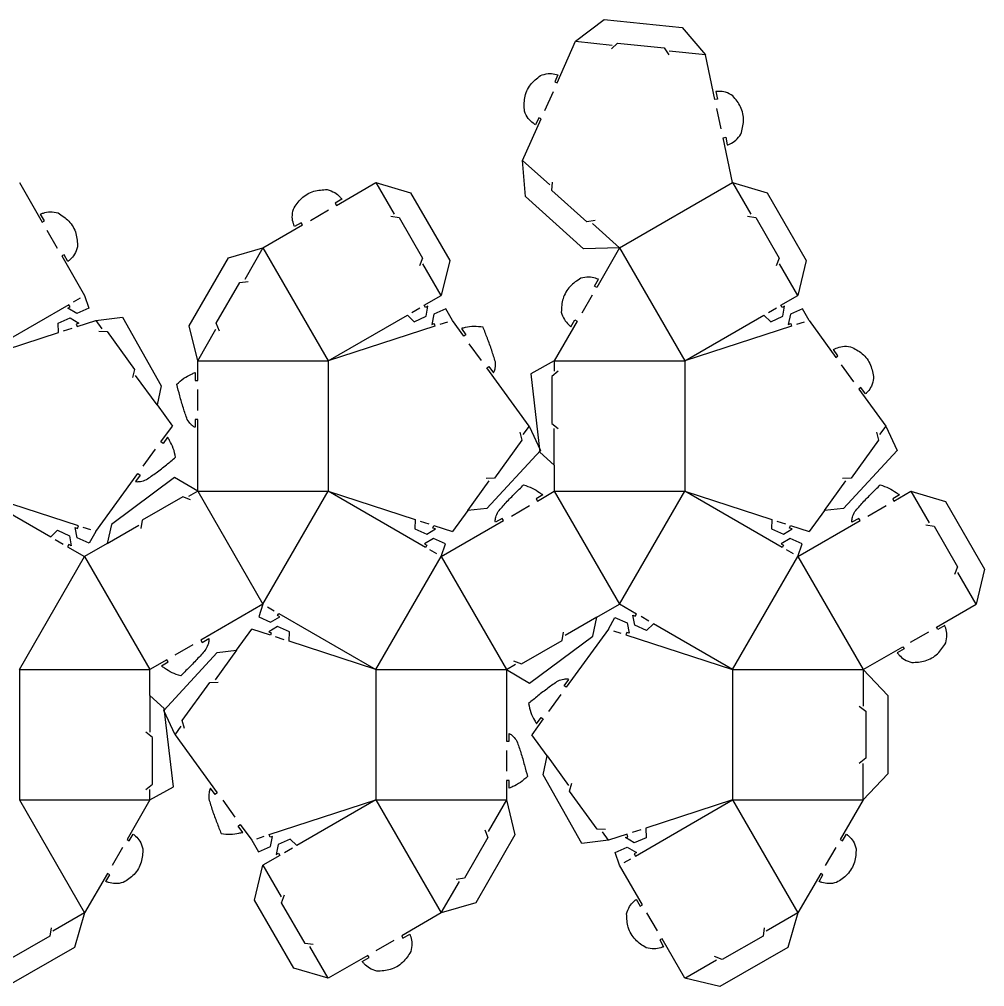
# Model space of a CAD drawing. Extents: x 19 to 264, y 180 to 325.
# Drawn here: x 138.5 to 263.7, y 199.3 to 324.8 of the extents above; entities that cross this region are included whole.
import ezdxf

# ---------------------------------------------------------------- set-up
doc = ezdxf.new("R2010")
doc.units = 0
doc.layers.get('0').update_dxf_attribs({"linetype": 'CONTINUOUS'})

msp = doc.modelspace()

# ---------------------------------------------------------------- linework, layer by layer
at = {"color": 5}
for points in [[(210.616255, 321.962233), (214.320614, 324.807893), (224.424793, 323.745901), (227.456557, 320.192246)], [(208.309546, 317.613936), (207.896305, 316.685783), (208.205691, 316.548036), (210.616261, 321.962264)], [(215.278439, 320.961428), (216.040552, 321.732643), (222.103061, 321.095448), (222.688173, 320.182633)], [(228.808613, 315.459222), (229.019854, 314.465416), (228.688584, 314.395003), (227.456351, 320.192203)], [(203.728918, 306.493041), (206.139488, 311.907269), (205.830102, 312.045016), (205.416864, 311.116863)], [(230.977017, 303.628776), (229.744784, 309.425975), (230.076053, 309.496389), (230.287294, 308.502583)], [(216.313044, 295.162479), (211.643558, 295.03766), (204.093391, 301.835859), (203.729435, 306.492812)], [(138.451771, 303.628799), (141.415107, 298.496149), (141.708401, 298.665483), (141.200401, 299.545365)], [(180.292612, 301.466734), (179.412731, 300.958734), (179.582064, 300.665439), (184.714713, 303.628776)], [(184.714879, 303.628872), (189.194533, 302.304591), (194.274564, 293.505719), (193.181597, 288.964085)], [(213.129543, 298.71248), (212.059681, 298.536513), (207.529582, 302.615433), (207.592755, 303.697827)], [(230.977056, 303.628799), (235.456688, 302.304525), (240.536693, 293.505697), (239.443731, 288.964085)], [(186.645618, 299.26873), (187.717526, 299.105475), (190.765543, 293.826151), (190.370974, 292.816224)], [(232.907784, 299.268679), (233.979686, 299.105424), (237.027689, 293.826127), (236.633123, 292.816205)], [(170.05, 295.1621), (175.182649, 298.125436), (175.013315, 298.418731), (174.133434, 297.91073)], [(161.583347, 280.497348), (160.490388, 285.038959), (165.570394, 293.837787), (170.050023, 295.162061)], [(216.312665, 295.16206), (213.349329, 290.029411), (213.056035, 290.198744), (213.564035, 291.078627)], [(144.756406, 293.386186), (144.248403, 294.266069), (143.95511, 294.096735), (146.918446, 288.964085)], [(164.393959, 284.349467), (163.99939, 285.35939), (167.047393, 290.638687), (168.119295, 290.801941)], [(146.918468, 288.964047), (147.471841, 287.328242), (145.920706, 286.628221), (144.741448, 287.316084), (145.034742, 287.485418), (144.865409, 287.778712), (132.253756, 280.497371)], [(178.516737, 280.497371), (188.782125, 286.424095), (189.668094, 285.566891), (191.219246, 286.266918), (191.444482, 287.570146), (191.151185, 287.400811), (190.981852, 287.694108), (193.181577, 288.96412)], [(224.779383, 280.497371), (235.044505, 286.423941), (235.930451, 285.56676), (237.481562, 286.266768), (237.706792, 287.569962), (237.413504, 287.400631), (237.244173, 287.693921), (239.443841, 288.9639)], [(194.620941, 285.730139), (193.775595, 287.235913), (192.217494, 286.551612), (191.939607, 285.21501), (192.261693, 285.319662), (192.366344, 284.997577), (178.516681, 280.497548)], [(240.884769, 285.730138), (240.039367, 287.236012), (238.481164, 286.551665), (238.203257, 285.214974), (238.525363, 285.319633), (238.630023, 284.997526), (224.779436, 280.497198)], [(132.25373, 280.497447), (143.526928, 284.16033), (143.482729, 285.392304), (145.040858, 286.076618), (146.16005, 285.371979), (145.837958, 285.267325), (145.942612, 284.945234), (148.358296, 285.730137)], [(148.358327, 285.730159), (151.819565, 286.151797), (156.832562, 277.235365), (156.320944, 274.770554), (158.311599, 272.030653)], [(195.790871, 284.696343), (196.38807, 283.874368), (196.11408, 283.675301), (194.621079, 285.730239)], [(210.00803, 284.919447), (210.516033, 285.79933), (210.809326, 285.629996), (207.84599, 280.497347)], [(240.884908, 285.730239), (244.368574, 280.935384), (244.642567, 281.13445), (244.045365, 281.956426)], [(148.743602, 284.3356), (149.826709, 284.285283), (153.409887, 279.353461), (153.123042, 278.307817)], [(161.244638, 278.973362), (161.244638, 277.957356), (161.583308, 277.957356), (161.583308, 280.497371)], [(207.845951, 280.497371), (204.797934, 278.804028), (205.983273, 268.643968), (207.845951, 266.950626), (207.845951, 263.56394)], [(204.574411, 272.030653), (199.100079, 279.565425), (199.374071, 279.764492), (199.971271, 278.942517)], [(208.353954, 279.142697), (207.507281, 278.465359), (207.507281, 272.369324), (208.353954, 271.691987)], [(248.225764, 276.2026), (247.628565, 277.024575), (247.354573, 276.825508), (250.838239, 272.030653)], [(161.583308, 263.56394), (161.583308, 272.877327), (161.244638, 272.877327), (161.244638, 271.861321)], [(157.689764, 270.598654), (157.092568, 269.776684), (156.818578, 269.97575), (158.311568, 272.030675)], [(204.574273, 272.030756), (206.044865, 268.869197), (199.113896, 261.346178), (196.611607, 261.071088), (194.620941, 258.33117)], [(203.367019, 271.233389), (203.653864, 270.187739), (200.070666, 265.255887), (198.987554, 265.20557)], [(250.838101, 272.030756), (252.308693, 268.869197), (245.377724, 261.346178), (242.875435, 261.071088), (240.884769, 258.33117)], [(249.630847, 271.233389), (249.917692, 270.187739), (246.334494, 265.255887), (245.251382, 265.20557)], [(161.583305, 263.563937), (158.592808, 265.356934), (150.386576, 259.250345), (149.851435, 256.790538), (146.918466, 255.097188)], [(148.358296, 258.33117), (153.832597, 265.865899), (154.106586, 265.666834), (153.50939, 264.844862)], [(132.253733, 263.5639), (142.519033, 257.637228), (143.404994, 258.494424), (144.956132, 257.794403), (145.181368, 256.491185), (144.888074, 256.660519), (144.718741, 256.367225), (146.918446, 255.097225)], [(148.358321, 258.331249), (147.512961, 256.825447), (145.954832, 257.509762), (145.676936, 258.846389), (145.999028, 258.741735), (146.103681, 259.063824), (132.253756, 263.56394)], [(160.664121, 262.446653), (159.654189, 262.841225), (154.374847, 259.793194), (154.21159, 258.721283)], [(178.516737, 263.56394), (189.78972, 259.901127), (189.745521, 258.669176), (191.303622, 257.984875), (192.422791, 258.689499), (192.100705, 258.794153), (192.205359, 259.116236), (194.620998, 258.331348)], [(193.181597, 255.097225), (193.734975, 256.733044), (192.183825, 257.433068), (191.004557, 256.745199), (191.297854, 256.575866), (191.12852, 256.28257), (178.516757, 263.563973)], [(206.356816, 263.095239), (205.476949, 262.587247), (205.64628, 262.293959), (207.845948, 263.563937)], [(239.443734, 255.097225), (239.997099, 256.732999), (238.445988, 257.433009), (237.266751, 256.745157), (237.560042, 256.575827), (237.390711, 256.282538), (224.779276, 263.563753)], [(224.779383, 263.56394), (236.053114, 259.900881), (236.008915, 258.668849), (237.56712, 257.984502), (238.686363, 258.689174), (238.364257, 258.793834), (238.468913, 259.115942), (240.884716, 258.331)], [(252.620518, 263.095202), (251.740574, 262.587166), (251.909921, 262.293852), (254.109779, 263.56394)], [(254.109745, 263.56392), (258.589416, 262.239634), (263.669464, 253.44073), (262.576493, 248.89908)], [(193.181489, 255.097408), (201.246943, 259.753999), (201.077613, 260.04729), (200.197743, 259.539298)], [(239.44405, 255.096677), (247.510201, 259.753671), (247.340857, 260.046988), (246.460913, 259.538951)], [(256.040489, 259.203761), (257.1124, 259.040507), (260.160431, 253.761162), (259.765859, 252.751233)], [(170.050003, 248.899114), (161.98434, 244.242402), (162.153676, 243.949106), (163.033566, 244.457111)], [(170.050023, 248.899077), (169.49665, 247.263275), (171.047785, 246.563254), (172.227042, 247.251117), (171.933749, 247.42045), (172.103082, 247.713744), (184.714735, 240.432402)], [(201.648314, 240.432366), (204.638735, 238.639413), (212.844753, 244.745844), (213.37988, 247.205589), (216.312773, 248.898894)], [(230.977124, 240.432549), (220.712002, 246.35912), (219.826055, 245.501937), (218.274945, 246.201947), (218.049715, 247.505139), (218.343003, 247.335809), (218.512334, 247.6291), (216.312665, 248.899077)], [(258.492461, 246.150806), (257.612518, 245.642769), (257.443173, 245.936083), (262.576177, 248.899625)], [(214.873216, 245.664805), (215.718537, 247.170537), (217.276593, 246.486252), (217.554474, 245.14969), (217.232397, 245.254338), (217.127749, 244.932263), (230.977017, 240.432363)], [(158.656901, 231.965628), (157.186317, 235.127166), (164.117246, 242.650141), (166.619518, 242.925232), (168.610173, 245.665132)], [(184.714713, 240.432363), (173.441515, 244.095246), (173.485714, 245.327219), (171.927585, 246.011535), (170.808393, 245.306894), (171.130485, 245.20224), (171.025831, 244.880151), (168.610147, 245.665053)], [(202.567475, 241.549621), (203.577379, 241.155058), (208.856586, 244.20301), (209.019837, 245.274892)], [(214.873324, 245.665132), (209.398991, 238.130361), (209.124999, 238.329426), (209.722198, 239.151401)], [(247.910449, 240.432363), (253.043453, 243.395905), (253.2128, 243.102591), (252.332857, 242.594555)], [(156.874334, 240.901075), (157.754224, 241.40908), (157.584888, 241.702377), (155.385163, 240.432366)], [(155.385163, 223.498931), (158.43318, 225.192275), (157.247841, 235.352335), (155.385163, 237.045676), (155.385163, 240.432363)], [(201.648314, 240.432363), (201.648314, 231.118976), (201.986983, 231.118976), (201.986983, 232.134981)], [(247.910449, 240.432363), (251.127802, 237.045676), (251.127802, 226.885617), (247.910449, 223.498931)], [(159.864146, 232.762988), (159.577303, 233.808633), (163.160481, 238.740455), (164.243585, 238.790772)], [(247.402446, 235.691001), (248.249118, 235.013665), (248.249118, 228.917628), (247.402446, 228.240292)], [(205.541801, 233.397576), (206.139, 234.219551), (206.412993, 234.020486), (204.919992, 231.965546)], [(154.87716, 224.853606), (155.723833, 225.530942), (155.723833, 231.626979), (154.87716, 232.304315)], [(158.656872, 231.965648), (164.131128, 224.430981), (163.857141, 224.231918), (163.259948, 225.053882)], [(214.873106, 218.266172), (211.411874, 217.844535), (206.398887, 226.760948), (206.910505, 229.225753), (204.919854, 231.965648)], [(201.986983, 225.022939), (201.986983, 226.038945), (201.648314, 226.038945), (201.648314, 223.498931)], [(214.487831, 219.660728), (213.404727, 219.711046), (209.821554, 224.642856), (210.108399, 225.688498)], [(155.385124, 223.498956), (152.421788, 218.366307), (152.715081, 218.196974), (153.223081, 219.076856)], [(168.610173, 218.266333), (169.455533, 216.760534), (171.013656, 217.444846), (171.291549, 218.78147), (170.96946, 218.676817), (170.864807, 218.998906), (184.71469, 223.499007)], [(184.714713, 223.498931), (174.449413, 217.572258), (173.563452, 218.429455), (172.012314, 217.729434), (171.787078, 216.426216), (172.080372, 216.595549), (172.249705, 216.302255), (170.05, 215.032255)], [(201.648274, 223.498956), (202.741234, 218.957346), (197.661228, 210.158518), (193.181599, 208.834243)], [(230.977073, 223.498758), (219.704449, 219.836062), (219.748642, 218.60415), (218.190592, 217.919869), (217.071459, 218.624473), (217.393534, 218.729121), (217.288886, 219.051196), (214.873324, 218.266333)], [(216.312558, 215.032402), (215.759194, 216.668176), (217.310304, 217.368186), (218.489541, 216.680334), (218.19625, 216.511004), (218.365581, 216.217716), (230.977017, 223.498931)], [(247.910409, 223.498956), (244.947073, 218.366307), (245.240367, 218.196974), (245.748367, 219.076856)], [(167.440291, 219.300136), (166.843098, 220.122099), (167.117087, 220.321162), (168.610066, 218.266254)], [(198.837663, 219.646837), (199.232232, 218.636913), (196.184229, 213.357617), (195.112327, 213.194362)], [(178.516698, 200.367503), (174.037066, 201.691778), (168.957061, 210.490606), (170.050023, 215.032216)], [(218.474708, 210.610115), (218.982711, 209.730234), (219.276004, 209.899567), (216.312668, 215.032216)], [(149.667079, 212.917677), (150.175079, 213.797559), (149.881785, 213.966892), (146.918449, 208.834243)], [(242.192364, 212.917677), (242.700364, 213.797559), (242.40707, 213.966892), (239.443734, 208.834243)], [(176.58597, 204.727622), (175.514068, 204.890879), (172.466065, 210.170176), (172.860631, 211.180097)], [(146.918471, 208.834201), (145.594197, 204.35457), (136.795369, 199.274564), (132.253759, 200.367526)], [(193.18158, 208.834274), (188.048886, 205.870913), (188.218219, 205.577616), (189.098112, 206.085619)], [(239.443841, 208.834054), (238.11959, 204.354502), (229.320914, 199.274584), (224.779383, 200.367526)], [(142.558352, 206.903474), (142.395095, 205.831571), (137.115798, 202.783568), (136.105877, 203.178135)], [(235.083796, 206.903361), (234.920544, 205.831475), (229.641341, 202.783526), (228.631434, 203.178087)], [(224.779343, 200.367503), (221.816007, 205.500152), (221.522713, 205.330819), (222.030713, 204.450937)], [(182.938877, 202.529585), (183.818767, 203.037591), (183.649434, 203.330888), (178.51674, 200.367526)]]:
    msp.add_lwpolyline(points, dxfattribs=at)
at = {"color": 1}
for points in [[(210.616255, 321.962233), (215.33154, 321.466637)], [(227.456557, 320.192246), (222.741273, 320.687842)], [(206.621603, 312.990115), (207.723576, 315.46519)], [(229.498339, 310.585415), (228.935032, 313.235563)], [(203.729435, 306.492812), (207.252844, 303.320319)], [(184.714879, 303.628872), (187.08556, 299.522732)], [(216.312654, 295.162159), (230.976921, 303.628826)], [(230.977056, 303.628799), (233.347726, 299.522679)], [(176.209178, 298.718104), (178.555534, 300.072772)], [(216.313044, 295.162479), (212.789632, 298.334972)], [(142.007773, 297.469619), (143.362443, 295.123265)], [(170.050023, 295.162061), (167.679353, 291.055942)], [(170.049941, 295.162159), (178.516607, 280.497328)], [(216.312654, 295.162159), (224.779321, 280.497328)], [(193.181597, 288.964085), (190.810916, 293.070226)], [(239.443731, 288.964085), (237.073062, 293.070205)], [(212.756663, 289.002881), (211.401993, 286.656526)], [(146.331881, 288.62538), (145.451997, 288.117379)], [(189.368718, 286.762765), (190.395259, 287.355438)], [(235.631084, 286.762602), (236.657594, 287.355259)], [(148.358327, 285.730159), (149.154588, 284.634198)], [(193.976769, 285.520836), (193.010513, 285.20688)], [(240.240555, 285.52082), (239.274234, 285.206844)], [(144.171108, 284.369638), (145.298428, 284.735926)], [(161.583347, 280.497348), (163.954017, 284.603468)], [(198.403345, 280.524396), (196.810813, 282.71633)], [(161.583274, 280.497328), (178.516607, 280.497328)], [(178.516607, 280.497328), (178.516607, 263.563996)], [(207.845951, 280.497371), (207.845951, 279.142697)], [(207.845987, 280.497328), (224.779321, 280.497328)], [(224.779321, 280.497328), (224.779321, 263.563996)], [(245.065307, 279.976413), (246.657839, 277.784479)], [(156.320944, 274.770554), (153.534028, 278.606416)], [(161.583308, 274.062667), (161.583308, 276.772016)], [(204.574273, 272.030756), (203.778005, 270.934789)], [(207.845951, 266.950626), (207.845951, 271.691987)], [(250.838101, 272.030756), (250.041833, 270.934789)], [(154.529324, 266.824862), (156.121848, 269.016784)], [(196.611607, 261.071088), (199.39854, 264.90697)], [(242.875435, 261.071088), (245.662368, 264.90697)], [(161.583305, 263.563937), (160.410119, 262.886598)], [(161.583274, 263.563996), (170.049941, 248.899165)], [(161.583274, 263.563996), (178.516607, 263.563996)], [(170.049941, 248.899165), (178.516607, 263.563996)], [(207.845987, 263.563996), (216.312654, 248.899165)], [(207.845987, 263.563996), (224.779321, 263.563996)], [(216.312654, 248.899165), (224.779321, 263.563996)], [(254.109745, 263.56392), (256.480434, 259.457764)], [(202.273453, 260.346657), (204.619767, 261.701301)], [(248.536801, 260.34638), (250.883318, 261.701143)], [(147.71414, 258.540556), (146.747865, 258.854517)], [(149.851435, 256.790538), (153.95759, 259.161228)], [(190.433889, 259.691822), (191.561187, 259.32554)], [(236.697328, 259.691566), (237.824701, 259.325258)], [(143.105621, 257.298558), (144.13215, 256.705892)], [(138.451776, 240.432498), (146.918443, 255.097329)], [(146.918443, 255.097329), (155.38511, 240.432498)], [(184.714772, 240.432498), (193.181721, 255.097329)], [(192.595003, 255.435894), (191.715113, 255.9439)], [(193.181721, 255.097329), (201.648387, 240.432498)], [(230.976921, 240.432498), (239.44387, 255.097329)], [(238.857158, 255.435886), (237.977288, 255.943877)], [(239.44387, 255.097329), (247.910536, 240.432498)], [(262.576493, 248.89908), (260.205804, 253.005236)], [(170.63661, 248.560411), (171.516494, 248.052411)], [(213.37988, 247.205589), (209.273831, 244.834959)], [(220.125423, 246.697781), (219.098913, 247.290439)], [(215.517369, 245.455506), (216.483596, 245.141559)], [(254.070056, 243.988614), (256.416573, 245.343374)], [(160.957802, 243.64973), (158.611426, 242.295049)], [(172.797335, 244.304553), (171.670015, 244.670841)], [(166.619518, 242.925232), (163.832602, 239.089369)], [(201.648314, 240.432366), (202.821469, 241.109688)], [(138.451776, 240.432498), (138.451776, 223.498883)], [(138.451776, 240.432498), (155.38511, 240.432498)], [(184.714772, 240.432498), (184.714772, 223.498883)], [(184.714772, 240.432498), (201.648387, 240.432498)], [(230.976921, 240.432498), (230.976921, 223.498883)], [(230.976921, 240.432498), (247.910536, 240.432498)], [(247.910449, 240.432363), (247.910449, 235.691001)], [(155.385163, 237.045676), (155.385163, 232.304315)], [(208.702258, 237.171389), (207.109726, 234.979454)], [(158.656901, 231.965628), (159.453162, 233.061588)], [(201.648314, 229.933634), (201.648314, 227.224287)], [(206.910505, 229.225753), (209.697413, 225.389899)], [(247.910449, 223.498931), (247.910449, 228.240292)], [(155.385163, 223.498931), (155.385163, 224.853606)], [(138.451776, 223.498883), (146.918443, 208.834334)], [(138.451776, 223.498883), (155.38511, 223.498883)], [(164.827853, 223.472024), (166.420363, 221.280119)], [(184.714772, 223.498883), (193.181721, 208.834334)], [(184.714772, 223.498883), (201.648387, 223.498883)], [(201.648274, 223.498956), (199.277605, 219.392837)], [(230.976921, 223.498883), (239.44387, 208.834334)], [(230.976921, 223.498883), (247.910536, 223.498883)], [(169.254353, 218.47564), (170.220626, 218.789601)], [(214.873106, 218.266172), (214.076844, 219.362131)], [(219.060299, 219.626763), (217.933036, 219.260495)], [(151.829121, 217.339778), (150.474451, 214.993422)], [(173.862825, 217.233589), (172.836295, 216.640922)], [(244.354406, 217.339778), (242.999737, 214.993422)], [(170.050023, 215.032216), (172.420692, 210.926097)], [(216.899134, 215.371063), (217.779005, 215.879055)], [(193.181599, 208.834243), (195.552269, 212.940362)], [(146.918471, 208.834201), (142.812352, 206.463532)], [(221.22334, 206.526682), (219.868671, 208.873038)], [(239.443841, 208.834054), (235.337793, 206.463427)], [(187.022348, 205.278241), (184.675972, 203.92356)], [(178.516698, 200.367503), (176.146028, 204.473622)], [(224.779383, 200.367526), (228.885431, 202.738153)]]:
    msp.add_lwpolyline(points, dxfattribs=at)
at = {"color": 5}
for points, knots in [([(206.039999, 317.512264), (206.375362, 317.621017), (206.993092, 317.821338), (207.77604, 317.741841), (208.185344, 317.643713), (208.309546, 317.613936)], [0, 0, 0, 0, 1.046202, 1.92708, 2.310825, 2.310825, 2.310825, 2.310825]), ([(203.973797, 312.871497), (203.940847, 313.460293), (203.873261, 314.668004), (204.637663, 316.384878), (205.580391, 317.142769), (206.039999, 317.512264)], [0, 0, 0, 0, 1.754105, 3.59794, 5.352045, 5.352045, 5.352045, 5.352045]), ([(231.007463, 314.887896), (230.702035, 315.064002), (230.139443, 315.388384), (229.357063, 315.47341), (228.936294, 315.462525), (228.808613, 315.459222)], [0, 0, 0, 0, 1.04622, 1.927113, 2.310864, 2.310864, 2.310864, 2.310864]), ([(232.063663, 309.918868), (232.218313, 310.487957), (232.535525, 311.655245), (232.144779, 313.493561), (231.380212, 314.43091), (231.007463, 314.887896)], [0, 0, 0, 0, 1.754136, 3.598002, 5.352138, 5.352138, 5.352138, 5.352138]), ([(205.416864, 311.116863), (205.311628, 311.189238), (204.964827, 311.42775), (204.381854, 311.9564), (204.117379, 312.549504), (203.973797, 312.871497)], [0, 0, 0, 0, 0.383745, 1.264624, 2.310826, 2.310826, 2.310826, 2.310826]), ([(230.287294, 308.502583), (230.405279, 308.551498), (230.794098, 308.712697), (231.474254, 309.108595), (231.856269, 309.633759), (232.063663, 309.918868)], [0, 0, 0, 0, 0.383751, 1.264644, 2.310863, 2.310863, 2.310863, 2.310863]), ([(173.997315, 300.178496), (174.316747, 300.674215), (174.971951, 301.69101), (176.599535, 302.630696), (177.807707, 302.689722), (178.396728, 302.718499)], [0, 0, 0, 0, 1.754124, 3.597978, 5.352101, 5.352101, 5.352101, 5.352101]), ([(178.396728, 302.718499), (178.731969, 302.60936), (179.349475, 302.408328), (179.936172, 301.883803), (180.209632, 301.563829), (180.292612, 301.466734)], [0, 0, 0, 0, 1.046213, 1.927101, 2.31085, 2.31085, 2.31085, 2.31085]), ([(174.133434, 297.91073), (174.090837, 298.03114), (173.950461, 298.42795), (173.789557, 299.198307), (173.924212, 299.8336), (173.997315, 300.178496)], [0, 0, 0, 0, 0.383749, 1.264637, 2.31085, 2.31085, 2.31085, 2.31085]), ([(141.200401, 299.545365), (141.320811, 299.587962), (141.717621, 299.728338), (142.487978, 299.889242), (143.12327, 299.754587), (143.468166, 299.681484)], [0, 0, 0, 0, 0.383749, 1.264637, 2.31085, 2.31085, 2.31085, 2.31085]), ([(143.468166, 299.681484), (143.963885, 299.362052), (144.980681, 298.706848), (145.920368, 297.079264), (145.979393, 295.871091), (146.008169, 295.28207)], [0, 0, 0, 0, 1.754125, 3.597979, 5.352103, 5.352103, 5.352103, 5.352103]), ([(146.008169, 295.28207), (145.89903, 294.946829), (145.697999, 294.329323), (145.173474, 293.742625), (144.853501, 293.469166), (144.756406, 293.386186)], [0, 0, 0, 0, 1.046213, 1.9271, 2.310849, 2.310849, 2.310849, 2.310849]), ([(213.564035, 291.078627), (213.443625, 291.121223), (213.046815, 291.261599), (212.276458, 291.422503), (211.641166, 291.287849), (211.29627, 291.214745)], [0, 0, 0, 0, 0.383749, 1.264637, 2.31085, 2.31085, 2.31085, 2.31085]), ([(211.29627, 291.214745), (210.800551, 290.895313), (209.783755, 290.240109), (208.844068, 288.612525), (208.785043, 287.404352), (208.756267, 286.815331)], [0, 0, 0, 0, 1.754125, 3.597979, 5.352103, 5.352103, 5.352103, 5.352103]), ([(208.756267, 286.815331), (208.865406, 286.48009), (209.066437, 285.862584), (209.590962, 285.275887), (209.910935, 285.002427), (210.00803, 284.919447)], [0, 0, 0, 0, 1.046213, 1.9271, 2.310849, 2.310849, 2.310849, 2.310849]), ([(198.604612, 284.856847), (198.206491, 284.904272), (197.432223, 284.996504), (196.489634, 284.848991), (195.956215, 284.732463), (195.790871, 284.696343)], [0, 0, 0, 0, 1.197306, 2.328528, 2.836691, 2.836691, 2.836691, 2.836691]), ([(200.196046, 280.361692), (200.044798, 280.862373), (199.732999, 281.894525), (199.18517, 283.38812), (198.792869, 284.380585), (198.604612, 284.856847)], [0, 0, 0, 0, 1.568793, 3.23406, 4.770475, 4.770475, 4.770475, 4.770475]), ([(244.045365, 281.956426), (244.160665, 282.011376), (244.540634, 282.192464), (245.289964, 282.433014), (245.935862, 282.365502), (246.286517, 282.32885)], [0, 0, 0, 0, 0.383755, 1.264658, 2.310888, 2.310888, 2.310888, 2.310888]), ([(246.286517, 282.32885), (246.812917, 282.062981), (247.892646, 281.517641), (248.99733, 279.997173), (249.182325, 278.80177), (249.272515, 278.218975)], [0, 0, 0, 0, 1.754151, 3.598033, 5.352185, 5.352185, 5.352185, 5.352185]), ([(199.971271, 278.942517), (199.998296, 278.991756), (200.102712, 279.181995), (200.218168, 279.662779), (200.20456, 280.092713), (200.196046, 280.361692)], [0, 0, 0, 0, 0.168288, 0.65019, 1.455513, 1.455513, 1.455513, 1.455513]), ([(158.873958, 277.449353), (159.168166, 277.721728), (159.740343, 278.251443), (160.589611, 278.686138), (161.089643, 278.905398), (161.244638, 278.973362)], [0, 0, 0, 0, 1.197293, 2.328503, 2.83666, 2.83666, 2.83666, 2.83666]), ([(160.228633, 272.877327), (160.056704, 273.371282), (159.702274, 274.38957), (159.267568, 275.919903), (159.001593, 276.953401), (158.873958, 277.449353)], [0, 0, 0, 0, 1.568776, 3.234023, 4.770422, 4.770422, 4.770422, 4.770422]), ([(249.272515, 278.218975), (249.199015, 277.874157), (249.063629, 277.239009), (248.603296, 276.600688), (248.313655, 276.295276), (248.225764, 276.2026)], [0, 0, 0, 0, 1.04623, 1.927132, 2.310887, 2.310887, 2.310887, 2.310887]), ([(161.244638, 271.861321), (161.193833, 271.885271), (160.997542, 271.977803), (160.621542, 272.298898), (160.379845, 272.654717), (160.228633, 272.877327)], [0, 0, 0, 0, 0.168286, 0.650183, 1.455497, 1.455497, 1.455497, 1.455497]), ([(158.7119, 267.972239), (158.633979, 268.365528), (158.482437, 269.130399), (158.050869, 269.981266), (157.775211, 270.452565), (157.689764, 270.598654)], [0, 0, 0, 0, 1.197299, 2.328515, 2.836676, 2.836676, 2.836676, 2.836676]), ([(154.928556, 265.069635), (155.357991, 265.368198), (156.24327, 265.983684), (157.494468, 266.966241), (158.317125, 267.646026), (158.7119, 267.972239)], [0, 0, 0, 0, 1.568784, 3.234041, 4.770447, 4.770447, 4.770447, 4.770447]), ([(153.50939, 264.844862), (153.56457, 264.834374), (153.777763, 264.793857), (154.270691, 264.832622), (154.675375, 264.978419), (154.928556, 265.069635)], [0, 0, 0, 0, 0.168287, 0.650186, 1.455503, 1.455503, 1.455503, 1.455503]), ([(200.569618, 260.927157), (200.911425, 261.323021), (201.616057, 262.139092), (202.723987, 263.280699), (203.48602, 264.027772), (203.851702, 264.386276)], [0, 0, 0, 0, 1.568741, 3.233953, 4.770318, 4.770318, 4.770318, 4.770318]), ([(203.851702, 264.386276), (204.23468, 264.267674), (204.979499, 264.037017), (205.780571, 263.518888), (206.220463, 263.195485), (206.356816, 263.095239)], [0, 0, 0, 0, 1.197265, 2.32845, 2.836597, 2.836597, 2.836597, 2.836597]), ([(246.83282, 260.926931), (247.174656, 261.322829), (247.879349, 262.13897), (248.987375, 263.280676), (249.749472, 264.027814), (250.115186, 264.386349)], [0, 0, 0, 0, 1.568876, 3.234232, 4.770729, 4.770729, 4.770729, 4.770729]), ([(250.115186, 264.386349), (250.498198, 264.267738), (251.243082, 264.037061), (252.044223, 263.518888), (252.484152, 263.195457), (252.620518, 263.095202)], [0, 0, 0, 0, 1.19737, 2.328652, 2.836842, 2.836842, 2.836842, 2.836842]), ([(200.197743, 259.539298), (200.193081, 259.595271), (200.175072, 259.811525), (200.265147, 260.297687), (200.452442, 260.684904), (200.569618, 260.927157)], [0, 0, 0, 0, 0.168282, 0.650168, 1.455464, 1.455464, 1.455464, 1.455464]), ([(246.460913, 259.538951), (246.456251, 259.594929), (246.438239, 259.811202), (246.528322, 260.297406), (246.715633, 260.684657), (246.83282, 260.926931)], [0, 0, 0, 0, 0.168297, 0.650226, 1.455591, 1.455591, 1.455591, 1.455591]), ([(258.628588, 243.882882), (258.701697, 244.227803), (258.836362, 244.863139), (258.675446, 245.63355), (258.535061, 246.030387), (258.492461, 246.150806)], [0, 0, 0, 0, 1.046285, 1.927235, 2.311011, 2.311011, 2.311011, 2.311011]), ([(163.033566, 244.457111), (163.038228, 244.401137), (163.056239, 244.184877), (162.966162, 243.698702), (162.778862, 243.311475), (162.661682, 243.069216)], [0, 0, 0, 0, 0.168287, 0.650186, 1.455503, 1.455503, 1.455503, 1.455503]), ([(254.228871, 241.342702), (254.817933, 241.371481), (256.026189, 241.430511), (257.653886, 242.370263), (258.309135, 243.387129), (258.628588, 243.882882)], [0, 0, 0, 0, 1.754246, 3.598228, 5.352473, 5.352473, 5.352473, 5.352473]), ([(162.661682, 243.069216), (162.319866, 242.673341), (161.615216, 241.857249), (160.507256, 240.715611), (159.745205, 239.968517), (159.379514, 239.610004)], [0, 0, 0, 0, 1.568783, 3.234038, 4.770443, 4.770443, 4.770443, 4.770443]), ([(252.332857, 242.594555), (252.415843, 242.497453), (252.689321, 242.177457), (253.276058, 241.652896), (253.893607, 241.451849), (254.228871, 241.342702)], [0, 0, 0, 0, 0.383775, 1.264724, 2.31101, 2.31101, 2.31101, 2.31101]), ([(159.379514, 239.610004), (158.996525, 239.728609), (158.251687, 239.959272), (157.450594, 240.477415), (157.010692, 240.800826), (156.874334, 240.901075)], [0, 0, 0, 0, 1.197297, 2.328511, 2.836671, 2.836671, 2.836671, 2.836671]), ([(208.303024, 238.926625), (207.873586, 238.628061), (206.988302, 238.012572), (205.737097, 237.030009), (204.914435, 236.35022), (204.519657, 236.024004)], [0, 0, 0, 0, 1.568792, 3.234058, 4.770475, 4.770475, 4.770475, 4.770475]), ([(209.722198, 239.151401), (209.667017, 239.161889), (209.453823, 239.202407), (208.960893, 239.163642), (208.556206, 239.017842), (208.303024, 238.926625)], [0, 0, 0, 0, 0.168288, 0.65019, 1.455513, 1.455513, 1.455513, 1.455513]), ([(204.519657, 236.024004), (204.59758, 235.630713), (204.749124, 234.865839), (205.180694, 234.014968), (205.456354, 233.543666), (205.541801, 233.397576)], [0, 0, 0, 0, 1.197305, 2.328528, 2.836691, 2.836691, 2.836691, 2.836691]), ([(201.986983, 232.134981), (202.037789, 232.111032), (202.23408, 232.0185), (202.61008, 231.697405), (202.851777, 231.341586), (203.002989, 231.118976)], [0, 0, 0, 0, 0.168286, 0.650183, 1.455497, 1.455497, 1.455497, 1.455497]), ([(203.002989, 231.118976), (203.174918, 230.62502), (203.529348, 229.606732), (203.964054, 228.076399), (204.230029, 227.0429), (204.357664, 226.546948)], [0, 0, 0, 0, 1.568776, 3.234024, 4.770424, 4.770424, 4.770424, 4.770424]), ([(204.357664, 226.546948), (204.063456, 226.274574), (203.491278, 225.744859), (202.642011, 225.310164), (202.141979, 225.090904), (201.986983, 225.022939)], [0, 0, 0, 0, 1.197292, 2.328502, 2.83666, 2.83666, 2.83666, 2.83666]), ([(163.259948, 225.053882), (163.232923, 225.004643), (163.128509, 224.814407), (163.013055, 224.333629), (163.026664, 223.9037), (163.035178, 223.634725)], [0, 0, 0, 0, 0.168285, 0.650182, 1.455494, 1.455494, 1.455494, 1.455494]), ([(163.035178, 223.634725), (163.186424, 223.13405), (163.498216, 222.101913), (164.046038, 220.608339), (164.438333, 219.615888), (164.626586, 219.139633)], [0, 0, 0, 0, 1.568771, 3.234013, 4.770407, 4.770407, 4.770407, 4.770407]), ([(153.223081, 219.076856), (153.320176, 218.993875), (153.64015, 218.720416), (154.164676, 218.133719), (154.365708, 217.516212), (154.474847, 217.180971)], [0, 0, 0, 0, 0.383749, 1.264638, 2.310851, 2.310851, 2.310851, 2.310851]), ([(164.626586, 219.139633), (165.024702, 219.092209), (165.798961, 218.999977), (166.741537, 219.14749), (167.274949, 219.264016), (167.440291, 219.300136)], [0, 0, 0, 0, 1.19729, 2.328498, 2.836654, 2.836654, 2.836654, 2.836654]), ([(245.748367, 219.076856), (245.845462, 218.993875), (246.165436, 218.720416), (246.689962, 218.133719), (246.890993, 217.516212), (247.000133, 217.180971)], [0, 0, 0, 0, 0.383749, 1.264638, 2.310851, 2.310851, 2.310851, 2.310851]), ([(154.474847, 217.180971), (154.44607, 216.59195), (154.387044, 215.383778), (153.447358, 213.756194), (152.430563, 213.10099), (151.934844, 212.781559)], [0, 0, 0, 0, 1.754124, 3.597978, 5.352101, 5.352101, 5.352101, 5.352101]), ([(247.000133, 217.180971), (246.971356, 216.59195), (246.91233, 215.383778), (245.972644, 213.756194), (244.955849, 213.10099), (244.46013, 212.781559)], [0, 0, 0, 0, 1.754124, 3.597978, 5.352101, 5.352101, 5.352101, 5.352101]), ([(151.934844, 212.781559), (151.589947, 212.708455), (150.954655, 212.5738), (150.184298, 212.734705), (149.787489, 212.875081), (149.667079, 212.917677)], [0, 0, 0, 0, 1.046214, 1.927101, 2.31085, 2.31085, 2.31085, 2.31085]), ([(244.46013, 212.781559), (244.115233, 212.708455), (243.479941, 212.5738), (242.709583, 212.734705), (242.312774, 212.875081), (242.192364, 212.917677)], [0, 0, 0, 0, 1.046214, 1.927101, 2.31085, 2.31085, 2.31085, 2.31085]), ([(217.222945, 208.714231), (217.332084, 209.049472), (217.533115, 209.666979), (218.05764, 210.253676), (218.377613, 210.527135), (218.474708, 210.610115)], [0, 0, 0, 0, 1.046213, 1.9271, 2.310849, 2.310849, 2.310849, 2.310849]), ([(219.762948, 204.314819), (219.267229, 204.63425), (218.250433, 205.289454), (217.310746, 206.917038), (217.251721, 208.125211), (217.222945, 208.714231)], [0, 0, 0, 0, 1.754124, 3.597979, 5.352101, 5.352101, 5.352101, 5.352101]), ([(189.098112, 206.085619), (189.140709, 205.965208), (189.281086, 205.568395), (189.44199, 204.798031), (189.307335, 204.162734), (189.234231, 203.817834)], [0, 0, 0, 0, 0.383752, 1.264647, 2.31087, 2.31087, 2.31087, 2.31087]), ([(189.234231, 203.817834), (188.914795, 203.322111), (188.259585, 202.305308), (186.631987, 201.365614), (185.423804, 201.306586), (184.834778, 201.277808)], [0, 0, 0, 0, 1.754139, 3.598008, 5.352148, 5.352148, 5.352148, 5.352148]), ([(222.030713, 204.450937), (221.910303, 204.408341), (221.513493, 204.267965), (220.743136, 204.10706), (220.107844, 204.241715), (219.762948, 204.314819)], [0, 0, 0, 0, 0.383749, 1.264637, 2.31085, 2.31085, 2.31085, 2.31085]), ([(184.834778, 201.277808), (184.499535, 201.386949), (183.882023, 201.587983), (183.29532, 202.112513), (183.021858, 202.43249), (182.938877, 202.529585)], [0, 0, 0, 0, 1.046222, 1.927119, 2.310871, 2.310871, 2.310871, 2.310871])]:
    msp.add_open_spline(points, degree=3, knots=knots, dxfattribs=at)

doc.saveas('drawing.dxf')
